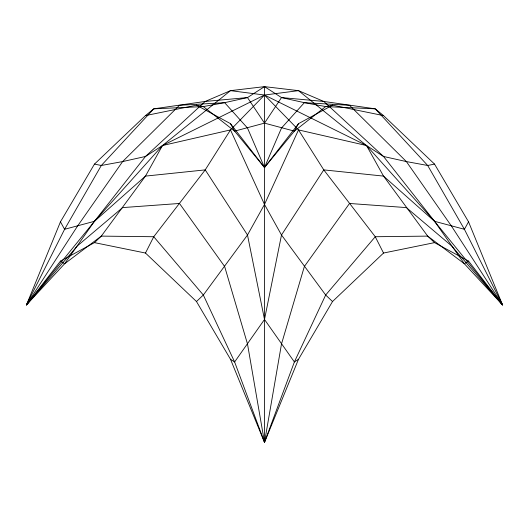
<?xml version="1.0" encoding="UTF-8"?>
<svg xmlns="http://www.w3.org/2000/svg" width="529" height="529" viewBox="0 0 529 529"><rect width="100%" height="100%" fill="white"/><g stroke="black" fill="none" stroke-linecap="round" stroke-linejoin="round"><path stroke-width="0.79" d="M383.525 115.606L332.516 105.192L325.672 106.58L294.375 131.126L264.5 123.138L247.499 97.574L224.64 102.672L203.328 106.58L153.741 108.842L101.31 165.484L64.591 229.295L26.45 304.922L60.458 261.088L94.466 242.632L145.475 253.041L196.484 301.53L230.492 359.257L264.5 442.363L281.501 343.995L304.36 266.497L349.517 203.467L406.378 207.599L451.541 245.826L502.55 304.922L468.542 221.823L434.534 164.096L383.525 115.606L375.259 108.842L323.774 101.442L281.501 97.574L264.5 86.637L230.492 90.651L205.226 101.442L153.741 108.842L145.475 115.606L94.466 164.096L60.458 221.823L26.45 304.922L64.591 263.792L94.466 221.307L145.475 156.472L205.226 101.442L247.499 97.574L264.5 86.637L298.508 90.651L323.774 101.442L383.525 156.472L434.534 221.307L502.55 304.922L464.409 229.295L427.69 165.484L375.259 108.842L325.672 106.58L304.36 102.672L281.501 97.574L264.5 123.138L234.625 131.126L203.328 106.58L196.484 105.192L145.475 115.606M60.458 261.088L64.591 263.792L101.31 236.113L153.741 236.734L203.328 295.017L234.625 361.962L264.5 442.363L294.375 361.962L325.672 295.017L375.259 236.734L427.69 236.113L464.409 263.792L502.55 304.922L451.541 226.194L406.378 161.576L349.517 105.297L304.36 102.672L281.501 128.025L264.5 167.488L234.625 131.126L230.492 123.654L196.484 105.192M332.516 105.192L298.508 123.654L294.375 131.126L264.5 167.488L247.499 128.025L224.64 102.672L179.483 105.297L122.622 161.576L77.459 226.194L26.45 304.922L77.459 245.826L122.622 207.599L179.483 203.467L224.64 266.497L247.499 343.995L264.5 442.363L298.508 359.257L332.516 301.53L383.525 253.041L434.534 242.632L468.542 261.088L502.55 304.922M145.475 253.041L153.741 236.734L205.226 169.888L230.492 129.916L264.5 95.035L298.508 90.651L366.524 145.541L383.525 156.472L406.378 161.576L427.69 165.484L434.534 164.096M468.542 221.823L464.409 229.295L434.534 221.307L383.525 176.104L366.524 145.541L264.5 95.035L230.492 90.651L162.476 145.541L145.475 156.472L122.622 161.576L101.31 165.484L94.466 164.096M298.508 123.654L264.5 167.488L230.492 123.654M26.45 304.922L94.466 221.307L162.476 145.541L264.5 95.035L298.508 129.916L323.774 169.888L375.259 236.734L383.525 253.041M94.466 242.632L101.31 236.113L145.475 176.104L162.476 145.541L230.492 129.916L264.5 204.439L281.501 235.008L325.672 295.017L332.516 301.53M196.484 301.53L203.328 295.017L247.499 235.008L264.5 204.439L298.508 129.916L366.524 145.541L434.534 221.307L464.409 263.792L468.542 261.088M298.508 359.257L294.375 361.962L264.5 319.476L247.499 235.008L205.226 169.888L145.475 176.104L94.466 221.307L64.591 229.295L60.458 221.823M230.492 359.257L234.625 361.962L264.5 319.476L281.501 235.008L323.774 169.888L383.525 176.104L427.69 236.113L434.534 242.632M264.5 86.637L264.5 442.363"/></g></svg>
